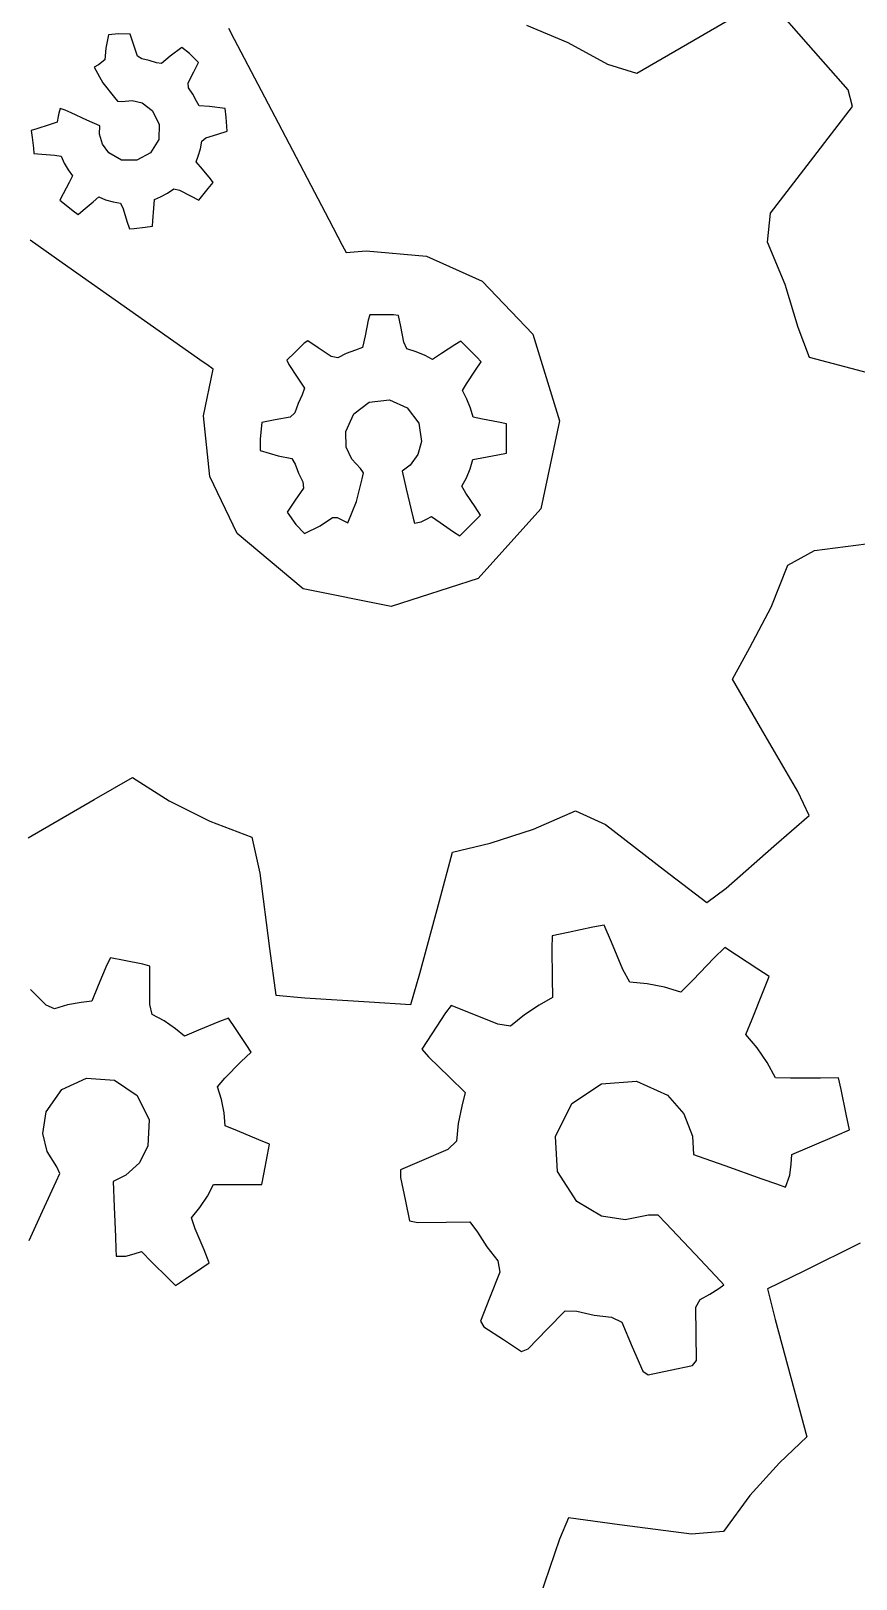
# Model space of a CAD drawing. Header units: metres. Extents: x 1284 to 1630, y 1792 to 2073.
# Drawn here: x 1435.77 to 1441.48, y 1862.4 to 1873.12 of the extents above; entities that cross this region are included whole.
import ezdxf

# ---------------------------------------------------------------- set-up
doc = ezdxf.new("R2010")
doc.units = ezdxf.units.M

msp = doc.modelspace()

# ---------------------------------------------------------------- linework, layer by layer
at = {"layer": 'COMPONENT0'}
for p, q in [((1440.774, 1873.3, 0.001), (1440.355, 1873.057, 0.001)), ((1441.149, 1873.028, 0.001), (1440.898, 1873.314, 0.001)), ((1439.486, 1873.042, 0.001), (1439.2, 1873.162, 0.001)), ((1436.303, 1873.097, 0.001), (1436.283, 1873.005, 0.001)), ((1436.371, 1873.105, 0.001), (1436.303, 1873.097, 0.001)), ((1436.453, 1873.101, 0.001), (1436.371, 1873.105, 0.001)), ((1436.478, 1873.026, 0.001), (1436.453, 1873.101, 0.001)), ((1437.133, 1873.143, 0.001), (1437.173, 1873.067, 0.001)), ((1437.173, 1873.067, 0.001), (1437.477, 1872.488, 0.001)), ((1439.759, 1872.892, 0.001), (1439.486, 1873.042, 0.001)), ((1440.355, 1873.057, 0.001), (1439.961, 1872.829, 0.001)), ((1436.283, 1873.005, 0.001), (1436.276, 1872.923, 0.001)), ((1436.503, 1872.949, 0.001), (1436.478, 1873.026, 0.001)), ((1436.532, 1872.931, 0.001), (1436.503, 1872.949, 0.001)), ((1436.728, 1872.949, 0.001), (1436.67, 1872.899, 0.001)), ((1436.811, 1873.009, 0.001), (1436.728, 1872.949, 0.001)), ((1436.862, 1872.968, 0.001), (1436.811, 1873.009, 0.001)), ((1436.926, 1872.906, 0.001), (1436.862, 1872.968, 0.001)), ((1441.423, 1872.716, 0.001), (1441.149, 1873.028, 0.001)), ((1436.232, 1872.889, 0.001), (1436.203, 1872.874, 0.001)), ((1436.203, 1872.874, 0.001), (1436.264, 1872.765, 0.001)), ((1436.276, 1872.923, 0.001), (1436.232, 1872.889, 0.001)), ((1436.583, 1872.92, 0.001), (1436.532, 1872.931, 0.001)), ((1436.634, 1872.903, 0.001), (1436.583, 1872.92, 0.001)), ((1436.67, 1872.899, 0.001), (1436.634, 1872.903, 0.001)), ((1436.854, 1872.765, 0.001), (1436.892, 1872.84, 0.001)), ((1436.892, 1872.84, 0.001), (1436.926, 1872.906, 0.001)), ((1439.961, 1872.829, 0.001), (1439.759, 1872.892, 0.001)), ((1436.264, 1872.765, 0.001), (1436.343, 1872.664, 0.001)), ((1436.857, 1872.731, 0.001), (1436.854, 1872.765, 0.001)), ((1436.886, 1872.686, 0.001), (1436.857, 1872.731, 0.001)), ((1436.343, 1872.664, 0.001), (1436.364, 1872.637, 0.001)), ((1436.364, 1872.637, 0.001), (1436.394, 1872.635, 0.001)), ((1436.394, 1872.635, 0.001), (1436.465, 1872.642, 0.001)), ((1436.465, 1872.642, 0.001), (1436.535, 1872.625, 0.001)), ((1436.535, 1872.625, 0.001), (1436.604, 1872.574, 0.001)), ((1436.911, 1872.638, 0.001), (1436.886, 1872.686, 0.001)), ((1436.93, 1872.606, 0.001), (1436.911, 1872.638, 0.001)), ((1441.454, 1872.601, 0.001), (1441.423, 1872.716, 0.001)), ((1435.952, 1872.521, 0.001), (1435.946, 1872.492, 0.001)), ((1435.958, 1872.554, 0.001), (1435.952, 1872.521, 0.001)), ((1435.968, 1872.586, 0.001), (1435.958, 1872.554, 0.001)), ((1436.001, 1872.576, 0.001), (1435.968, 1872.586, 0.001)), ((1436.044, 1872.557, 0.001), (1436.001, 1872.576, 0.001)), ((1436.151, 1872.507, 0.001), (1436.044, 1872.557, 0.001)), ((1436.241, 1872.466, 0.001), (1436.151, 1872.507, 0.001)), ((1436.604, 1872.574, 0.001), (1436.654, 1872.479, 0.001)), ((1437.002, 1872.6, 0.001), (1436.93, 1872.606, 0.001)), ((1437.111, 1872.587, 0.001), (1437.002, 1872.6, 0.001)), ((1437.118, 1872.527, 0.001), (1437.111, 1872.587, 0.001)), ((1437.124, 1872.431, 0.001), (1437.118, 1872.527, 0.001)), ((1441.187, 1872.253, 0.001), (1441.454, 1872.601, 0.001)), ((1435.806, 1872.447, 0.001), (1435.767, 1872.434, 0.001)), ((1435.767, 1872.434, 0.001), (1435.773, 1872.386, 0.001)), ((1435.891, 1872.474, 0.001), (1435.806, 1872.447, 0.001)), ((1435.946, 1872.492, 0.001), (1435.891, 1872.474, 0.001)), ((1436.24, 1872.409, 0.001), (1436.241, 1872.466, 0.001)), ((1436.26, 1872.34, 0.001), (1436.24, 1872.409, 0.001)), ((1436.654, 1872.479, 0.001), (1436.651, 1872.373, 0.001)), ((1436.977, 1872.383, 0.001), (1437.059, 1872.41, 0.001)), ((1437.059, 1872.41, 0.001), (1437.124, 1872.431, 0.001)), ((1437.477, 1872.488, 0.001), (1437.827, 1871.819, 0.001)), ((1435.773, 1872.386, 0.001), (1435.782, 1872.311, 0.001)), ((1435.782, 1872.311, 0.001), (1435.786, 1872.275, 0.001)), ((1436.304, 1872.28, 0.001), (1436.26, 1872.34, 0.001)), ((1436.651, 1872.373, 0.001), (1436.593, 1872.279, 0.001)), ((1436.923, 1872.257, 0.001), (1436.939, 1872.308, 0.001)), ((1436.939, 1872.308, 0.001), (1436.949, 1872.36, 0.001)), ((1436.949, 1872.36, 0.001), (1436.977, 1872.383, 0.001)), ((1435.786, 1872.275, 0.001), (1435.84, 1872.271, 0.001)), ((1435.84, 1872.271, 0.001), (1435.93, 1872.263, 0.001)), ((1435.93, 1872.263, 0.001), (1435.975, 1872.257, 0.001)), ((1435.975, 1872.257, 0.001), (1435.996, 1872.209, 0.001)), ((1435.996, 1872.209, 0.001), (1436.022, 1872.163, 0.001)), ((1436.392, 1872.23, 0.001), (1436.304, 1872.28, 0.001)), ((1436.498, 1872.228, 0.001), (1436.392, 1872.23, 0.001)), ((1436.593, 1872.279, 0.001), (1436.498, 1872.228, 0.001)), ((1436.91, 1872.217, 0.001), (1436.923, 1872.257, 0.001)), ((1436.952, 1872.166, 0.001), (1436.91, 1872.217, 0.001)), ((1440.886, 1871.863, 0.001), (1441.187, 1872.253, 0.001)), ((1436.029, 1872.075, 0.001), (1435.988, 1871.995, 0.001)), ((1436.022, 1872.163, 0.001), (1436.052, 1872.12, 0.001)), ((1436.052, 1872.12, 0.001), (1436.029, 1872.075, 0.001)), ((1437.009, 1872.1, 0.001), (1436.952, 1872.166, 0.001)), ((1436.993, 1872.032, 0.001), (1437.027, 1872.075, 0.001)), ((1437.027, 1872.075, 0.001), (1437.009, 1872.1, 0.001)), ((1435.988, 1871.995, 0.001), (1435.966, 1871.952, 0.001)), ((1436.195, 1871.941, 0.001), (1436.235, 1871.975, 0.001)), ((1436.235, 1871.975, 0.001), (1436.282, 1871.955, 0.001)), ((1436.621, 1871.956, 0.001), (1436.663, 1871.975, 0.001)), ((1436.663, 1871.975, 0.001), (1436.71, 1872, 0.001)), ((1436.71, 1872, 0.001), (1436.755, 1872.031, 0.001)), ((1436.755, 1872.031, 0.001), (1436.793, 1872.021, 0.001)), ((1436.793, 1872.021, 0.001), (1436.871, 1871.981, 0.001)), ((1436.871, 1871.981, 0.001), (1436.927, 1871.952, 0.001)), ((1436.927, 1871.952, 0.001), (1436.993, 1872.032, 0.001)), ((1435.966, 1871.952, 0.001), (1435.998, 1871.927, 0.001)), ((1435.998, 1871.927, 0.001), (1436.058, 1871.879, 0.001)), ((1436.058, 1871.879, 0.001), (1436.092, 1871.853, 0.001)), ((1436.092, 1871.853, 0.001), (1436.127, 1871.883, 0.001)), ((1436.127, 1871.883, 0.001), (1436.195, 1871.941, 0.001)), ((1436.282, 1871.955, 0.001), (1436.334, 1871.941, 0.001)), ((1436.334, 1871.941, 0.001), (1436.386, 1871.931, 0.001)), ((1436.386, 1871.931, 0.001), (1436.403, 1871.891, 0.001)), ((1436.403, 1871.891, 0.001), (1436.43, 1871.806, 0.001)), ((1436.61, 1871.809, 0.001), (1436.617, 1871.897, 0.001)), ((1436.617, 1871.897, 0.001), (1436.621, 1871.956, 0.001)), ((1440.866, 1871.66, 0.001), (1440.886, 1871.863, 0.001)), ((1436.43, 1871.806, 0.001), (1436.447, 1871.753, 0.001)), ((1436.447, 1871.753, 0.001), (1436.481, 1871.756, 0.001)), ((1436.481, 1871.756, 0.001), (1436.557, 1871.765, 0.001)), ((1436.557, 1871.765, 0.001), (1436.606, 1871.771, 0.001)), ((1436.606, 1871.771, 0.001), (1436.61, 1871.809, 0.001)), ((1437.827, 1871.819, 0.001), (1437.921, 1871.641, 0.001)), ((1435.982, 1871.518, 0.001), (1435.759, 1871.675, 0.001)), ((1440.988, 1871.369, 0.001), (1440.866, 1871.66, 0.001)), ((1437.921, 1871.641, 0.001), (1437.947, 1871.589, 0.001)), ((1437.947, 1871.589, 0.001), (1438.087, 1871.601, 0.001)), ((1438.087, 1871.601, 0.001), (1438.504, 1871.565, 0.001)), ((1438.504, 1871.565, 0.001), (1438.89, 1871.39, 0.001)), ((1436.552, 1871.116, 0.001), (1435.982, 1871.518, 0.001)), ((1438.89, 1871.39, 0.001), (1439.24, 1871.025, 0.001)), ((1441.077, 1871.071, 0.001), (1440.988, 1871.369, 0.001)), ((1436.958, 1870.83, 0.001), (1436.552, 1871.116, 0.001)), ((1438.101, 1871.121, 0.001), (1438.079, 1871.013, 0.001)), ((1438.112, 1871.158, 0.001), (1438.101, 1871.121, 0.001)), ((1438.181, 1871.158, 0.001), (1438.112, 1871.158, 0.001)), ((1438.276, 1871.157, 0.001), (1438.181, 1871.158, 0.001)), ((1438.311, 1871.154, 0.001), (1438.276, 1871.157, 0.001)), ((1438.326, 1871.077, 0.001), (1438.311, 1871.154, 0.001)), ((1438.079, 1871.013, 0.001), (1438.062, 1870.931, 0.001)), ((1438.347, 1870.968, 0.001), (1438.326, 1871.077, 0.001)), ((1439.24, 1871.025, 0.001), (1439.426, 1870.423, 0.001)), ((1441.157, 1870.863, 0.001), (1441.077, 1871.071, 0.001)), ((1437.592, 1870.897, 0.001), (1437.538, 1870.844, 0.001)), ((1437.658, 1870.962, 0.001), (1437.592, 1870.897, 0.001)), ((1437.683, 1870.978, 0.001), (1437.658, 1870.962, 0.001)), ((1437.755, 1870.929, 0.001), (1437.683, 1870.978, 0.001)), ((1437.845, 1870.869, 0.001), (1437.755, 1870.929, 0.001)), ((1438.012, 1870.913, 0.001), (1437.949, 1870.889, 0.001)), ((1438.062, 1870.931, 0.001), (1438.012, 1870.913, 0.001)), ((1438.367, 1870.923, 0.001), (1438.347, 1870.968, 0.001)), ((1438.432, 1870.902, 0.001), (1438.367, 1870.923, 0.001)), ((1438.494, 1870.875, 0.001), (1438.432, 1870.902, 0.001)), ((1438.701, 1870.951, 0.001), (1438.607, 1870.889, 0.001)), ((1438.741, 1870.976, 0.001), (1438.701, 1870.951, 0.001)), ((1438.785, 1870.932, 0.001), (1438.741, 1870.976, 0.001)), ((1438.853, 1870.864, 0.001), (1438.785, 1870.932, 0.001)), ((1436.982, 1870.813, 0.001), (1436.958, 1870.83, 0.001)), ((1437.027, 1870.782, 0.001), (1436.982, 1870.813, 0.001)), ((1437.538, 1870.844, 0.001), (1437.55, 1870.814, 0.001)), ((1437.55, 1870.814, 0.001), (1437.609, 1870.725, 0.001)), ((1437.889, 1870.859, 0.001), (1437.845, 1870.869, 0.001)), ((1437.949, 1870.889, 0.001), (1437.889, 1870.859, 0.001)), ((1438.545, 1870.848, 0.001), (1438.494, 1870.875, 0.001)), ((1438.607, 1870.889, 0.001), (1438.545, 1870.848, 0.001)), ((1438.843, 1870.775, 0.001), (1438.883, 1870.833, 0.001)), ((1438.883, 1870.833, 0.001), (1438.853, 1870.864, 0.001)), ((1441.566, 1870.754, 0.001), (1441.157, 1870.863, 0.001)), ((1436.961, 1870.459, 0.001), (1437.027, 1870.782, 0.001)), ((1437.609, 1870.725, 0.001), (1437.659, 1870.649, 0.001)), ((1438.753, 1870.633, 0.001), (1438.78, 1870.681, 0.001)), ((1438.78, 1870.681, 0.001), (1438.843, 1870.775, 0.001)), ((1437.643, 1870.604, 0.001), (1437.615, 1870.544, 0.001)), ((1437.659, 1870.649, 0.001), (1437.643, 1870.604, 0.001)), ((1438.784, 1870.574, 0.001), (1438.753, 1870.633, 0.001)), ((1438.809, 1870.512, 0.001), (1438.784, 1870.574, 0.001)), ((1437.593, 1870.479, 0.001), (1437.561, 1870.45, 0.001)), ((1437.615, 1870.544, 0.001), (1437.593, 1870.479, 0.001)), ((1437.945, 1870.35, 0.001), (1438, 1870.473, 0.001)), ((1438, 1870.473, 0.001), (1438.108, 1870.553, 0.001)), ((1438.108, 1870.553, 0.001), (1438.247, 1870.568, 0.001)), ((1438.247, 1870.568, 0.001), (1438.371, 1870.514, 0.001)), ((1438.371, 1870.514, 0.001), (1438.451, 1870.407, 0.001)), ((1438.827, 1870.449, 0.001), (1438.809, 1870.512, 0.001)), ((1437.003, 1870.037, 0.001), (1436.961, 1870.459, 0.001)), ((1437.364, 1870.412, 0.001), (1437.353, 1870.3, 0.001)), ((1437.457, 1870.43, 0.001), (1437.364, 1870.412, 0.001)), ((1437.561, 1870.45, 0.001), (1437.457, 1870.43, 0.001)), ((1438.451, 1870.407, 0.001), (1438.47, 1870.281, 0.001)), ((1438.892, 1870.436, 0.001), (1438.827, 1870.449, 0.001)), ((1439.003, 1870.414, 0.001), (1438.892, 1870.436, 0.001)), ((1439.059, 1870.402, 0.001), (1439.003, 1870.414, 0.001)), ((1439.059, 1870.348, 0.001), (1439.059, 1870.402, 0.001)), ((1439.426, 1870.423, 0.001), (1439.295, 1869.814, 0.001)), ((1437.353, 1870.3, 0.001), (1437.352, 1870.218, 0.001)), ((1437.949, 1870.242, 0.001), (1437.945, 1870.35, 0.001)), ((1438.47, 1870.281, 0.001), (1438.445, 1870.191, 0.001)), ((1439.058, 1870.2, 0.001), (1439.059, 1870.252, 0.001)), ((1439.059, 1870.252, 0.001), (1439.059, 1870.348, 0.001)), ((1437.352, 1870.218, 0.001), (1437.476, 1870.182, 0.001)), ((1437.476, 1870.182, 0.001), (1437.572, 1870.163, 0.001)), ((1437.572, 1870.163, 0.001), (1437.595, 1870.124, 0.001)), ((1437.986, 1870.159, 0.001), (1437.949, 1870.242, 0.001)), ((1438.048, 1870.094, 0.001), (1437.986, 1870.159, 0.001)), ((1438.445, 1870.191, 0.001), (1438.391, 1870.117, 0.001)), ((1438.806, 1870.092, 0.001), (1438.825, 1870.155, 0.001)), ((1438.825, 1870.155, 0.001), (1438.887, 1870.167, 0.001)), ((1438.887, 1870.167, 0.001), (1438.999, 1870.188, 0.001)), ((1438.999, 1870.188, 0.001), (1439.058, 1870.2, 0.001)), ((1437.193, 1869.644, 0.001), (1437.003, 1870.037, 0.001)), ((1437.595, 1870.124, 0.001), (1437.618, 1870.061, 0.001)), ((1437.618, 1870.061, 0.001), (1437.647, 1870.001, 0.001)), ((1438.069, 1870.063, 0.001), (1438.048, 1870.094, 0.001)), ((1438.059, 1870.021, 0.001), (1438.069, 1870.063, 0.001)), ((1438.391, 1870.117, 0.001), (1438.335, 1870.074, 0.001)), ((1438.335, 1870.074, 0.001), (1438.364, 1869.953, 0.001)), ((1438.78, 1870.03, 0.001), (1438.806, 1870.092, 0.001)), ((1437.652, 1869.958, 0.001), (1437.595, 1869.874, 0.001)), ((1437.647, 1870.001, 0.001), (1437.652, 1869.958, 0.001)), ((1438.02, 1869.864, 0.001), (1438.059, 1870.021, 0.001)), ((1438.364, 1869.953, 0.001), (1438.398, 1869.807, 0.001)), ((1438.748, 1869.972, 0.001), (1438.78, 1870.03, 0.001)), ((1438.777, 1869.922, 0.001), (1438.748, 1869.972, 0.001)), ((1437.595, 1869.874, 0.001), (1437.539, 1869.79, 0.001)), ((1437.96, 1869.718, 0.001), (1438.02, 1869.864, 0.001)), ((1438.84, 1869.828, 0.001), (1438.777, 1869.922, 0.001)), ((1438.878, 1869.771, 0.001), (1438.84, 1869.828, 0.001)), ((1437.539, 1869.79, 0.001), (1437.599, 1869.705, 0.001)), ((1437.767, 1869.696, 0.001), (1437.853, 1869.753, 0.001)), ((1437.853, 1869.753, 0.001), (1437.886, 1869.755, 0.001)), ((1437.886, 1869.755, 0.001), (1437.922, 1869.736, 0.001)), ((1437.922, 1869.736, 0.001), (1437.96, 1869.718, 0.001)), ((1438.398, 1869.807, 0.001), (1438.412, 1869.75, 0.001)), ((1438.412, 1869.75, 0.001), (1438.42, 1869.715, 0.001)), ((1438.42, 1869.715, 0.001), (1438.467, 1869.725, 0.001)), ((1438.467, 1869.725, 0.001), (1438.505, 1869.743, 0.001)), ((1438.505, 1869.743, 0.001), (1438.538, 1869.761, 0.001)), ((1438.538, 1869.761, 0.001), (1438.598, 1869.72, 0.001)), ((1438.598, 1869.72, 0.001), (1438.692, 1869.656, 0.001)), ((1438.778, 1869.67, 0.001), (1438.846, 1869.738, 0.001)), ((1438.846, 1869.738, 0.001), (1438.878, 1869.771, 0.001)), ((1439.295, 1869.814, 0.001), (1438.861, 1869.332, 0.001)), ((1437.65, 1869.26, 0.001), (1437.193, 1869.644, 0.001)), ((1437.599, 1869.705, 0.001), (1437.66, 1869.644, 0.001)), ((1437.66, 1869.644, 0.001), (1437.767, 1869.696, 0.001)), ((1438.692, 1869.656, 0.001), (1438.735, 1869.628, 0.001)), ((1438.735, 1869.628, 0.001), (1438.778, 1869.67, 0.001)), ((1441.006, 1869.423, 0.001), (1441.19, 1869.526, 0.001)), ((1441.19, 1869.526, 0.001), (1441.692, 1869.591, 0.001)), ((1440.89, 1869.133, 0.001), (1441.006, 1869.423, 0.001)), ((1438.861, 1869.332, 0.001), (1438.26, 1869.137, 0.001)), ((1438.26, 1869.137, 0.001), (1437.65, 1869.26, 0.001)), ((1440.744, 1868.854, 0.001), (1440.89, 1869.133, 0.001)), ((1440.624, 1868.635, 0.001), (1440.744, 1868.854, 0.001)), ((1440.818, 1868.3, 0.001), (1440.624, 1868.635, 0.001)), ((1441.075, 1867.856, 0.001), (1440.818, 1868.3, 0.001)), ((1436.204, 1867.8, 0.001), (1436.469, 1867.953, 0.001)), ((1436.469, 1867.953, 0.001), (1436.723, 1867.791, 0.001)), ((1435.747, 1867.536, 0.001), (1436.204, 1867.8, 0.001)), ((1436.723, 1867.791, 0.001), (1437.004, 1867.65, 0.001)), ((1441.153, 1867.691, 0.001), (1441.075, 1867.856, 0.001)), ((1439.244, 1867.595, 0.001), (1439.535, 1867.723, 0.001)), ((1439.535, 1867.723, 0.001), (1439.743, 1867.627, 0.001)), ((1440.91, 1867.477, 0.001), (1441.153, 1867.691, 0.001)), ((1437.004, 1867.65, 0.001), (1437.295, 1867.541, 0.001)), ((1438.945, 1867.499, 0.001), (1439.244, 1867.595, 0.001)), ((1439.743, 1867.627, 0.001), (1440.153, 1867.311, 0.001)), ((1437.295, 1867.541, 0.001), (1437.349, 1867.29, 0.001)), ((1438.683, 1867.436, 0.001), (1438.945, 1867.499, 0.001)), ((1440.578, 1867.186, 0.001), (1440.91, 1867.477, 0.001)), ((1438.593, 1867.099, 0.001), (1438.683, 1867.436, 0.001)), ((1437.349, 1867.29, 0.001), (1437.417, 1866.77, 0.001)), ((1440.153, 1867.311, 0.001), (1440.445, 1867.087, 0.001)), ((1440.445, 1867.087, 0.001), (1440.578, 1867.186, 0.001)), ((1438.458, 1866.595, 0.001), (1438.593, 1867.099, 0.001)), ((1439.734, 1866.931, 0.001), (1439.656, 1866.916, 0.001)), ((1439.784, 1866.813, 0.001), (1439.734, 1866.931, 0.001)), ((1439.374, 1866.857, 0.001), (1439.373, 1866.769, 0.001)), ((1439.485, 1866.88, 0.001), (1439.374, 1866.857, 0.001)), ((1439.656, 1866.916, 0.001), (1439.485, 1866.88, 0.001)), ((1437.417, 1866.77, 0.001), (1437.46, 1866.445, 0.001)), ((1439.373, 1866.769, 0.001), (1439.375, 1866.565, 0.001)), ((1439.864, 1866.624, 0.001), (1439.784, 1866.813, 0.001)), ((1440.569, 1866.776, 0.001), (1440.494, 1866.701, 0.001)), ((1440.651, 1866.723, 0.001), (1440.569, 1866.776, 0.001)), ((1440.799, 1866.626, 0.001), (1440.651, 1866.723, 0.001)), ((1436.29, 1866.655, 0.001), (1436.231, 1866.513, 0.001)), ((1436.315, 1866.704, 0.001), (1436.29, 1866.655, 0.001)), ((1436.41, 1866.686, 0.001), (1436.315, 1866.704, 0.001)), ((1436.541, 1866.66, 0.001), (1436.41, 1866.686, 0.001)), ((1436.589, 1866.646, 0.001), (1436.541, 1866.66, 0.001)), ((1436.589, 1866.536, 0.001), (1436.589, 1866.646, 0.001)), ((1439.911, 1866.535, 0.001), (1439.864, 1866.624, 0.001)), ((1440.494, 1866.701, 0.001), (1440.35, 1866.553, 0.001)), ((1440.878, 1866.575, 0.001), (1440.799, 1866.626, 0.001)), ((1436.231, 1866.513, 0.001), (1436.187, 1866.405, 0.001)), ((1436.588, 1866.38, 0.001), (1436.589, 1866.536, 0.001)), ((1438.396, 1866.38, 0.001), (1438.458, 1866.595, 0.001)), ((1439.375, 1866.565, 0.001), (1439.377, 1866.429, 0.001)), ((1440.033, 1866.525, 0.001), (1439.911, 1866.535, 0.001)), ((1440.153, 1866.501, 0.001), (1440.033, 1866.525, 0.001)), ((1440.266, 1866.467, 0.001), (1440.153, 1866.501, 0.001)), ((1440.35, 1866.553, 0.001), (1440.266, 1866.467, 0.001)), ((1440.836, 1866.472, 0.001), (1440.878, 1866.575, 0.001)), ((1435.871, 1866.377, 0.001), (1435.763, 1866.485, 0.001)), ((1436.113, 1866.394, 0.001), (1436.019, 1866.378, 0.001)), ((1436.187, 1866.405, 0.001), (1436.113, 1866.394, 0.001)), ((1437.46, 1866.445, 0.001), (1437.661, 1866.428, 0.001)), ((1437.661, 1866.428, 0.001), (1438.107, 1866.399, 0.001)), ((1438.107, 1866.399, 0.001), (1438.396, 1866.38, 0.001)), ((1439.377, 1866.429, 0.001), (1439.285, 1866.377, 0.001)), ((1440.759, 1866.28, 0.001), (1440.836, 1866.472, 0.001)), ((1435.929, 1866.352, 0.001), (1435.871, 1866.377, 0.001)), ((1436.019, 1866.378, 0.001), (1435.929, 1866.352, 0.001)), ((1436.604, 1866.313, 0.001), (1436.588, 1866.38, 0.001)), ((1436.688, 1866.267, 0.001), (1436.604, 1866.313, 0.001)), ((1437.133, 1866.287, 0.001), (1437.07, 1866.263, 0.001)), ((1437.181, 1866.215, 0.001), (1437.133, 1866.287, 0.001)), ((1438.636, 1866.323, 0.001), (1438.541, 1866.178, 0.001)), ((1438.676, 1866.374, 0.001), (1438.636, 1866.323, 0.001)), ((1438.809, 1866.32, 0.001), (1438.676, 1866.374, 0.001)), ((1438.997, 1866.245, 0.001), (1438.809, 1866.32, 0.001)), ((1439.182, 1866.31, 0.001), (1439.086, 1866.23, 0.001)), ((1439.285, 1866.377, 0.001), (1439.182, 1866.31, 0.001)), ((1436.765, 1866.213, 0.001), (1436.688, 1866.267, 0.001)), ((1436.828, 1866.162, 0.001), (1436.765, 1866.213, 0.001)), ((1436.925, 1866.203, 0.001), (1436.828, 1866.162, 0.001)), ((1437.07, 1866.263, 0.001), (1436.925, 1866.203, 0.001)), ((1437.256, 1866.103, 0.001), (1437.181, 1866.215, 0.001)), ((1438.541, 1866.178, 0.001), (1438.472, 1866.072, 0.001)), ((1439.086, 1866.23, 0.001), (1438.997, 1866.245, 0.001)), ((1440.716, 1866.173, 0.001), (1440.759, 1866.28, 0.001)), ((1437.289, 1866.052, 0.001), (1437.256, 1866.103, 0.001)), ((1438.472, 1866.072, 0.001), (1438.519, 1866.018, 0.001)), ((1440.794, 1866.081, 0.001), (1440.716, 1866.173, 0.001)), ((1440.863, 1865.98, 0.001), (1440.794, 1866.081, 0.001)), ((1437.107, 1865.871, 0.001), (1437.219, 1865.983, 0.001)), ((1437.219, 1865.983, 0.001), (1437.289, 1866.052, 0.001)), ((1438.519, 1866.018, 0.001), (1438.663, 1865.878, 0.001)), ((1440.92, 1865.874, 0.001), (1440.863, 1865.98, 0.001)), ((1435.98, 1865.792, 0.001), (1436.149, 1865.872, 0.001)), ((1436.149, 1865.872, 0.001), (1436.344, 1865.857, 0.001)), ((1436.344, 1865.857, 0.001), (1436.5, 1865.75, 0.001)), ((1437.058, 1865.812, 0.001), (1437.107, 1865.871, 0.001)), ((1438.663, 1865.878, 0.001), (1438.771, 1865.772, 0.001)), ((1441.025, 1865.87, 0.001), (1440.92, 1865.874, 0.001)), ((1441.232, 1865.872, 0.001), (1441.025, 1865.87, 0.001)), ((1441.357, 1865.873, 0.001), (1441.232, 1865.872, 0.001)), ((1441.375, 1865.793, 0.001), (1441.357, 1865.873, 0.001)), ((1435.871, 1865.638, 0.001), (1435.98, 1865.792, 0.001)), ((1436.5, 1865.75, 0.001), (1436.583, 1865.582, 0.001)), ((1437.085, 1865.723, 0.001), (1437.058, 1865.812, 0.001)), ((1438.771, 1865.772, 0.001), (1438.749, 1865.677, 0.001)), ((1439.51, 1865.695, 0.001), (1439.716, 1865.832, 0.001)), ((1439.716, 1865.832, 0.001), (1439.959, 1865.85, 0.001)), ((1439.959, 1865.85, 0.001), (1440.172, 1865.753, 0.001)), ((1440.172, 1865.753, 0.001), (1440.285, 1865.625, 0.001)), ((1441.411, 1865.621, 0.001), (1441.375, 1865.793, 0.001)), ((1437.103, 1865.63, 0.001), (1437.085, 1865.723, 0.001)), ((1438.749, 1865.677, 0.001), (1438.723, 1865.556, 0.001)), ((1439.397, 1865.467, 0.001), (1439.51, 1865.695, 0.001)), ((1435.848, 1865.487, 0.001), (1435.871, 1865.638, 0.001)), ((1436.583, 1865.582, 0.001), (1436.575, 1865.403, 0.001)), ((1437.111, 1865.54, 0.001), (1437.103, 1865.63, 0.001)), ((1437.196, 1865.505, 0.001), (1437.111, 1865.54, 0.001)), ((1438.723, 1865.556, 0.001), (1438.711, 1865.434, 0.001)), ((1440.285, 1865.625, 0.001), (1440.345, 1865.47, 0.001)), ((1441.434, 1865.513, 0.001), (1441.411, 1865.621, 0.001)), ((1435.877, 1865.363, 0.001), (1435.848, 1865.487, 0.001)), ((1437.342, 1865.444, 0.001), (1437.196, 1865.505, 0.001)), ((1437.418, 1865.413, 0.001), (1437.342, 1865.444, 0.001)), ((1438.711, 1865.434, 0.001), (1438.652, 1865.376, 0.001)), ((1439.412, 1865.224, 0.001), (1439.397, 1865.467, 0.001)), ((1440.345, 1865.47, 0.001), (1440.354, 1865.342, 0.001)), ((1441.158, 1865.395, 0.001), (1441.348, 1865.476, 0.001)), ((1441.348, 1865.476, 0.001), (1441.434, 1865.513, 0.001)), ((1435.945, 1865.257, 0.001), (1435.877, 1865.363, 0.001)), ((1436.575, 1865.403, 0.001), (1436.516, 1865.285, 0.001)), ((1437.377, 1865.206, 0.001), (1437.403, 1865.339, 0.001)), ((1437.403, 1865.339, 0.001), (1437.418, 1865.413, 0.001)), ((1438.652, 1865.376, 0.001), (1438.47, 1865.298, 0.001)), ((1440.354, 1865.342, 0.001), (1440.386, 1865.331, 0.001)), ((1440.386, 1865.331, 0.001), (1440.569, 1865.266, 0.001)), ((1441.029, 1865.275, 0.001), (1441.035, 1865.342, 0.001)), ((1441.035, 1865.342, 0.001), (1441.158, 1865.395, 0.001)), ((1435.966, 1865.21, 0.001), (1435.945, 1865.257, 0.001)), ((1436.516, 1865.285, 0.001), (1436.423, 1865.198, 0.001)), ((1438.324, 1865.236, 0.001), (1438.323, 1865.183, 0.001)), ((1438.47, 1865.298, 0.001), (1438.324, 1865.236, 0.001)), ((1439.545, 1865.016, 0.001), (1439.412, 1865.224, 0.001)), ((1440.569, 1865.266, 0.001), (1440.826, 1865.174, 0.001)), ((1441.021, 1865.198, 0.001), (1441.029, 1865.275, 0.001)), ((1435.845, 1864.949, 0.001), (1435.94, 1865.155, 0.001)), ((1435.94, 1865.155, 0.001), (1435.966, 1865.21, 0.001)), ((1436.423, 1865.198, 0.001), (1436.334, 1865.155, 0.001)), ((1436.334, 1865.155, 0.001), (1436.342, 1864.98, 0.001)), ((1436.987, 1865.053, 0.001), (1437.03, 1865.135, 0.001)), ((1437.03, 1865.135, 0.001), (1437.118, 1865.135, 0.001)), ((1437.118, 1865.135, 0.001), (1437.278, 1865.135, 0.001)), ((1437.278, 1865.135, 0.001), (1437.363, 1865.135, 0.001)), ((1437.363, 1865.135, 0.001), (1437.377, 1865.206, 0.001)), ((1438.323, 1865.183, 0.001), (1438.358, 1865.018, 0.001)), ((1440.826, 1865.174, 0.001), (1440.927, 1865.139, 0.001)), ((1440.927, 1865.139, 0.001), (1440.989, 1865.117, 0.001)), ((1440.989, 1865.117, 0.001), (1441.021, 1865.198, 0.001)), ((1436.935, 1864.975, 0.001), (1436.987, 1865.053, 0.001)), ((1438.358, 1865.018, 0.001), (1438.386, 1864.882, 0.001)), ((1439.716, 1864.916, 0.001), (1439.545, 1865.016, 0.001)), ((1435.752, 1864.747, 0.001), (1435.845, 1864.949, 0.001)), ((1436.342, 1864.98, 0.001), (1436.35, 1864.771, 0.001)), ((1436.876, 1864.904, 0.001), (1436.935, 1864.975, 0.001)), ((1436.903, 1864.828, 0.001), (1436.876, 1864.904, 0.001)), ((1439.88, 1864.89, 0.001), (1439.716, 1864.916, 0.001)), ((1440.041, 1864.921, 0.001), (1439.88, 1864.89, 0.001)), ((1440.108, 1864.923, 0.001), (1440.041, 1864.921, 0.001)), ((1440.162, 1864.866, 0.001), (1440.108, 1864.923, 0.001)), ((1436.964, 1864.681, 0.001), (1436.903, 1864.828, 0.001)), ((1438.386, 1864.882, 0.001), (1438.444, 1864.871, 0.001)), ((1438.444, 1864.871, 0.001), (1438.64, 1864.873, 0.001)), ((1438.64, 1864.873, 0.001), (1438.805, 1864.875, 0.001)), ((1438.805, 1864.875, 0.001), (1438.857, 1864.805, 0.001)), ((1438.857, 1864.805, 0.001), (1438.923, 1864.702, 0.001)), ((1440.364, 1864.651, 0.001), (1440.162, 1864.866, 0.001)), ((1436.35, 1864.771, 0.001), (1436.354, 1864.689, 0.001)), ((1436.354, 1864.689, 0.001), (1436.356, 1864.638, 0.001)), ((1437, 1864.593, 0.001), (1436.964, 1864.681, 0.001)), ((1438.923, 1864.702, 0.001), (1438.999, 1864.606, 0.001)), ((1441.507, 1864.727, 0.001), (1441.118, 1864.535, 0.001)), ((1436.356, 1864.638, 0.001), (1436.423, 1864.639, 0.001)), ((1436.423, 1864.639, 0.001), (1436.48, 1864.654, 0.001)), ((1436.48, 1864.654, 0.001), (1436.53, 1864.67, 0.001)), ((1436.53, 1864.67, 0.001), (1436.603, 1864.597, 0.001)), ((1436.603, 1864.597, 0.001), (1436.715, 1864.485, 0.001)), ((1436.948, 1864.557, 0.001), (1437, 1864.593, 0.001)), ((1438.999, 1864.606, 0.001), (1439.013, 1864.527, 0.001)), ((1440.54, 1864.464, 0.001), (1440.364, 1864.651, 0.001)), ((1436.715, 1864.485, 0.001), (1436.766, 1864.435, 0.001)), ((1436.766, 1864.435, 0.001), (1436.836, 1864.482, 0.001)), ((1436.836, 1864.482, 0.001), (1436.948, 1864.557, 0.001)), ((1439.013, 1864.527, 0.001), (1438.941, 1864.348, 0.001)), ((1440.563, 1864.44, 0.001), (1440.54, 1864.464, 0.001)), ((1441.118, 1864.535, 0.001), (1440.866, 1864.411, 0.001)), ((1440.4, 1864.339, 0.001), (1440.465, 1864.375, 0.001)), ((1440.465, 1864.375, 0.001), (1440.528, 1864.415, 0.001)), ((1440.528, 1864.415, 0.001), (1440.563, 1864.44, 0.001)), ((1440.866, 1864.411, 0.001), (1440.918, 1864.2, 0.001)), ((1438.941, 1864.348, 0.001), (1438.877, 1864.188, 0.001)), ((1439.339, 1864.132, 0.001), (1439.464, 1864.26, 0.001)), ((1439.464, 1864.26, 0.001), (1439.546, 1864.258, 0.001)), ((1439.546, 1864.258, 0.001), (1439.665, 1864.23, 0.001)), ((1440.37, 1864.286, 0.001), (1440.4, 1864.339, 0.001)), ((1440.372, 1864.097, 0.001), (1440.37, 1864.286, 0.001)), ((1438.877, 1864.188, 0.001), (1438.901, 1864.149, 0.001)), ((1438.901, 1864.149, 0.001), (1439.037, 1864.06, 0.001)), ((1439.665, 1864.23, 0.001), (1439.786, 1864.215, 0.001)), ((1439.786, 1864.215, 0.001), (1439.856, 1864.18, 0.001)), ((1439.856, 1864.18, 0.001), (1439.929, 1864.009, 0.001)), ((1440.918, 1864.2, 0.001), (1441.049, 1863.712, 0.001)), ((1439.037, 1864.06, 0.001), (1439.161, 1863.978, 0.001)), ((1439.207, 1863.997, 0.001), (1439.339, 1864.132, 0.001)), ((1440.374, 1863.916, 0.001), (1440.372, 1864.097, 0.001)), ((1439.161, 1863.978, 0.001), (1439.207, 1863.997, 0.001)), ((1439.929, 1864.009, 0.001), (1440.001, 1863.841, 0.001)), ((1440.001, 1863.841, 0.001), (1440.04, 1863.817, 0.001)), ((1440.04, 1863.817, 0.001), (1440.192, 1863.849, 0.001)), ((1440.192, 1863.849, 0.001), (1440.346, 1863.881, 0.001)), ((1440.346, 1863.881, 0.001), (1440.374, 1863.916, 0.001)), ((1441.049, 1863.712, 0.001), (1441.137, 1863.386, 0.001)), ((1441.137, 1863.386, 0.001), (1440.948, 1863.206, 0.001)), ((1440.948, 1863.206, 0.001), (1440.742, 1862.98, 0.001)), ((1440.742, 1862.98, 0.001), (1440.561, 1862.732, 0.001)), ((1439.488, 1862.825, 0.001), (1439.424, 1862.677, 0.001)), ((1439.841, 1862.778, 0.001), (1439.488, 1862.825, 0.001)), ((1440.338, 1862.712, 0.001), (1439.841, 1862.778, 0.001)), ((1439.424, 1862.677, 0.001), (1439.286, 1862.272, 0.001)), ((1440.561, 1862.732, 0.001), (1440.338, 1862.712, 0.001))]:
    msp.add_line(p, q, dxfattribs=at)

doc.saveas('drawing.dxf')
